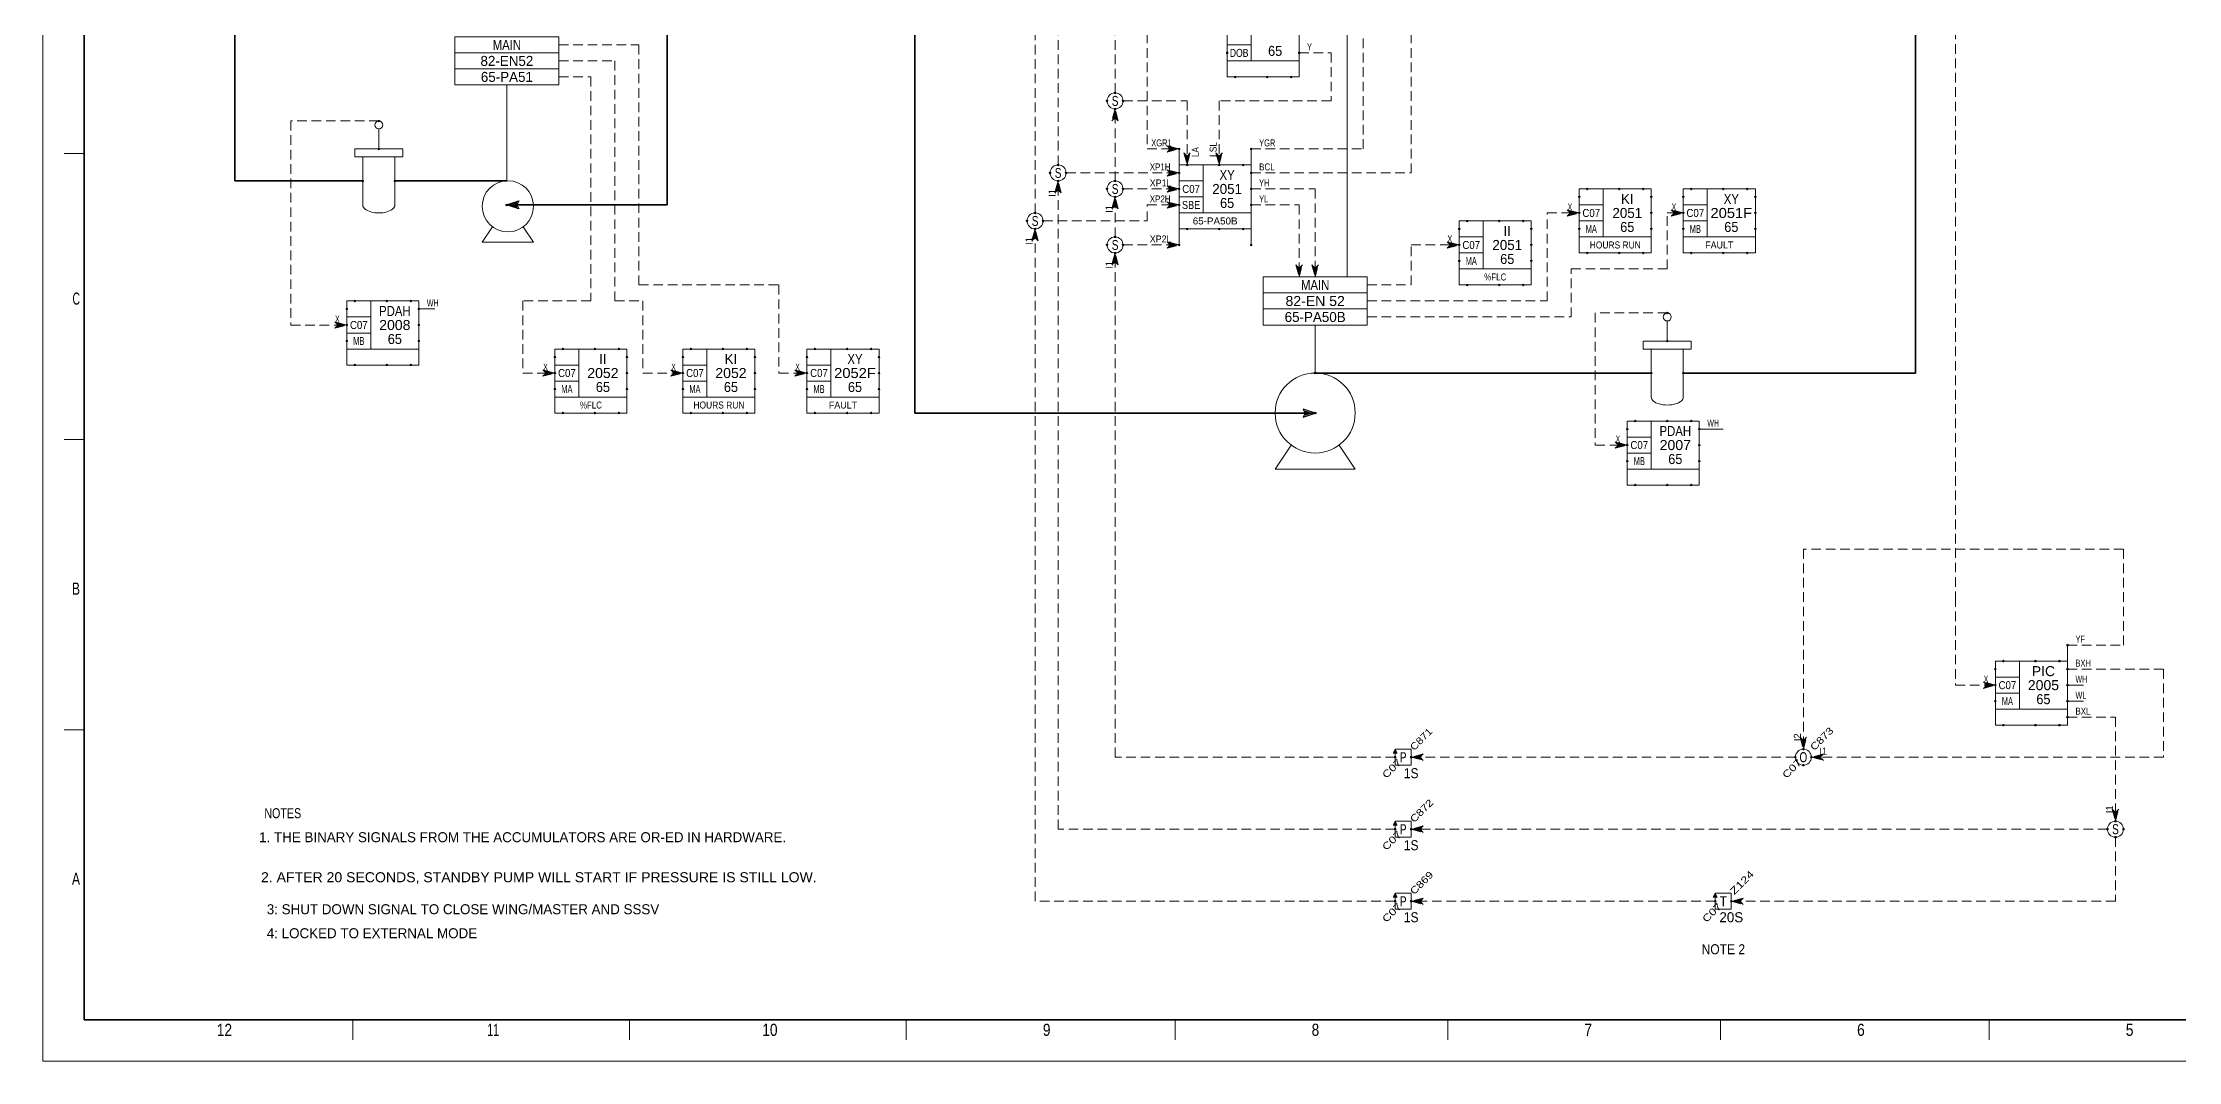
# Model space of a CAD drawing. Header units: millimetres. Extents: x 0 to 841, y 0 to 594.
# Drawn here: x 0 to 534, y 0 to 255 of the extents above; entities that cross this region are included whole.
import ezdxf
from ezdxf.enums import TextEntityAlignment as Align

# ---------------------------------------------------------------- set-up
doc = ezdxf.new("R2010")
doc.units = ezdxf.units.MM
doc.header["$LTSCALE"] = 0.8
doc.header["$PDMODE"] = 32
doc.header["$PDSIZE"] = 0.4
doc.linetypes.add('MEDIUM_DASHED', pattern=[4.5, 3, -1.5])
for name, color, linetype, lineweight in [('1', 7, 'Continuous', 13), ('12', 7, 'Continuous', 13), ('15', 7, 'Continuous', 13), ('18', 7, 'Continuous', 13), ('30', 7, 'Continuous', 25), ('40', 7, 'Continuous', 35), ('46', 7, 'MEDIUM_DASHED', 13), ('47', 7, 'Continuous', 13), ('48', 7, 'Continuous', 13), ('50', 7, 'Continuous', 35), ('9', 7, 'Continuous', 13)]:
    doc.layers.add(name, color=color, linetype=linetype, lineweight=lineweight)
doc.layers.add('16', color=7, linetype='Continuous')
doc.layers.add('45', color=7, linetype='Continuous')

msp = doc.modelspace()

# ---------------------------------------------------------------- linework, layer by layer
at = {"layer": '1'}
for p, q in [((10.3331, 226.8378), (5.3213, 226.8378)), ((10.3331, 155.3567), (5.3213, 155.3567)), ((10.3331, 82.8693), (5.3213, 82.8693)), ((77.4913, 10.3819), (77.4913, 5.348)), ((146.6543, 10.3819), (146.6543, 5.348)), ((215.8173, 10.3819), (215.8173, 5.348)), ((282.9756, 10.3819), (282.9756, 5.348)), ((351.1362, 10.3819), (351.1362, 5.348)), ((419.2969, 10.3819), (419.2969, 5.348)), ((486.4551, 10.3819), (486.4551, 5.348))]:
    msp.add_line(p, q, dxfattribs=at)
at = {"layer": '1', "lineweight": 25}
msp.add_line((10.3331, 10.3819), (10.3331, 156.3638), dxfattribs=at)
at = {"layer": '1', "lineweight": 35}
msp.add_line((648.9504, 10.3819), (10.3331, 10.3819), dxfattribs=at)
msp.add_lwpolyline([(829.263, 112.0142), (829.263, 582.2276), (10.3331, 582.2276), (10.3331, 10.3819)], dxfattribs=at)
at = {"layer": '12'}
for p, q in [((103, 252), (129, 252)), ((103, 248), (129, 248)), ((305, 192), (331, 192)), ((305, 188), (331, 188))]:
    msp.add_line(p, q, dxfattribs=at)
for points in [[(103, 256), (129, 256), (129, 244), (103, 244)], [(305, 196), (331, 196), (331, 184), (305, 184)]]:
    msp.add_lwpolyline(points, close=True, dxfattribs=at)
at = {"layer": '15'}
for p, q in [((80, 226), (80, 214)), ((88, 226), (88, 214)), ((402, 178), (402, 166)), ((410, 178), (410, 166))]:
    msp.add_line(p, q, dxfattribs=at)
for points in [[(78, 228), (90, 228), (90, 226), (78, 226)], [(400, 180), (412, 180), (412, 178), (400, 178)]]:
    msp.add_lwpolyline(points, close=True, dxfattribs=at)
for points in [[(120.0937, 208.5488), (122.6535, 204.7087), (109.8535, 204.7087), (112.4142, 208.5488)], [(324, 154), (328, 148), (308, 148), (312, 154)]]:
    msp.add_lwpolyline(points, dxfattribs=at)
for centre, radius in [((116.2539, 213.6685), 6.4), ((318, 162), 10)]:
    msp.add_circle(centre, radius, dxfattribs=at)
for centre in [(84, 214), (406, 166)]:
    msp.add_ellipse(centre, major_axis=(4, 0), ratio=0.5, start_param=3.14159265, end_param=6.28318531, dxfattribs=at)
for p in [(80, 220), (88, 220), (402, 172), (410, 172)]:
    msp.add_point(p, dxfattribs=at)
at = {"layer": '16'}
for p in [(318, 172), (318, 162)]:
    msp.add_point(p, dxfattribs=at)
at = {"layer": '18'}
for p, q in [((116, 220), (116, 244)), ((116, 220), (116, 244)), ((318, 172), (318, 184)), ((318, 172), (318, 184))]:
    msp.add_line(p, q, dxfattribs=at)
msp.add_lwpolyline([(326, 196), (326, 260), (314, 260)], dxfattribs=at)
msp.add_lwpolyline([(326, 196), (326, 260), (314, 260)], dxfattribs=at)
at = {"layer": '30'}
for p, q in [((117, 214), (116.5, 214)), ((117.5, 214), (118, 214)), ((316.5, 162), (316, 162)), ((317, 162), (317.5, 162))]:
    msp.add_line(p, q, dxfattribs=at)
for points in [[(116, 214), (119, 215), (118.5, 214), (119, 213)], [(118.5, 214.5), (117, 214), (118.5, 213.5), (118, 214)], [(318, 162), (315, 163), (315.5, 162), (315, 161)], [(315.5, 162.5), (317, 162), (315.5, 161.5), (316, 162)]]:
    msp.add_lwpolyline(points, close=True, dxfattribs=at)
for p in [(116, 214), (118.5, 214), (315.5, 162), (318, 162)]:
    msp.add_point(p, dxfattribs=at)
at = {"layer": '40'}
for p, q in [((48, 220), (48, 492)), ((217.9512, 393.2008), (217.9512, 162)), ((156.0291, 378), (156.0291, 214)), ((468, 172), (468, 323.5)), ((80, 220), (48, 220)), ((116, 220), (88, 220)), ((156.0291, 214), (118.5, 214)), ((402, 172), (318, 172)), ((410, 172), (468, 172)), ((217.9512, 162), (315.5, 162))]:
    msp.add_line(p, q, dxfattribs=at)
at = {"layer": '46', "linetype": 'Continuous'}
for p, q in [((94, 188), (98, 188)), ((414, 158), (420, 158)), ((506, 94), (510, 94)), ((506, 90), (510, 90))]:
    msp.add_line(p, q, dxfattribs=at)
at = {"layer": '46'}
for points in [[(253.7575, 224), (253.7575, 426), (284, 426), (281, 426.8), (281.8, 426), (281, 425.2), (284, 426)], [(302, 222), (342, 222), (342, 424), (341.2, 421), (342, 421.8), (342.8, 421), (342, 424)], [(248, 212), (248, 418), (284, 418), (281, 418.8), (281.8, 418), (281, 417.2), (284, 418)], [(268, 242), (268, 412), (267.2, 409), (268, 409.8), (268.8, 409), (268, 412)], [(294, 412), (294, 390), (276, 390), (276, 228), (284, 228), (281, 228.8), (281.8, 228), (281, 227.2), (284, 228)], [(302, 228), (330, 228), (330, 280), (284, 280), (284, 400), (276, 400), (276, 408), (284, 408), (281, 408.8), (281.8, 408), (281, 407.2), (284, 408)], [(478, 319), (478, 116), (478, 116), (478, 94), (488, 94), (485, 94.8), (485.8, 94), (485, 93.2), (488, 94)], [(129, 254), (149, 254), (149, 194), (184, 194), (184, 172), (191, 172)], [(314, 252), (322, 252), (322, 240), (294, 240), (294, 224), (294.8, 227), (294, 226.2), (293.2, 227), (294, 224)], [(129, 246), (137, 246), (137, 190), (120, 190), (120, 172), (128, 172), (125, 172.8), (125.8, 172), (125, 171.2), (128, 172)], [(129, 250), (143, 250), (143, 190), (150, 190), (150, 172), (160, 172), (157, 172.8), (157.8, 172), (157, 171.2), (160, 172)], [(84, 235), (62, 235), (62, 184), (76, 184), (73, 184.8), (73.8, 184), (73, 183.2), (76, 184)], [(268, 219.9213), (268, 238), (267.2, 235), (268, 235.8), (268.8, 235), (268, 238)], [(270, 240), (286, 240), (286, 224), (286.8, 227), (286, 226.2), (285.2, 227), (286, 224)], [(338, 58), (253.7575, 58), (253.7575, 220), (252.9575, 217), (253.7575, 217.8), (254.5575, 217), (253.7575, 220)], [(255.7575, 222), (284, 222), (281, 222.8), (281.8, 222), (281, 221.2), (284, 222)], [(250, 210), (276, 210), (276, 214), (284, 214), (281, 214.8), (281.8, 214), (281, 213.2), (284, 214)], [(268, 206), (268, 216), (267.2, 213), (268, 213.8), (268.8, 213), (268, 216)], [(270, 218), (284, 218), (281, 218.8), (281.8, 218), (281, 217.2), (284, 218)], [(302, 218), (318, 218), (318, 196), (318.8, 199), (318, 198.2), (317.2, 199), (318, 196)], [(302, 214), (314, 214), (314, 196), (314.8, 199), (314, 198.2), (313.2, 199), (314, 196)], [(331, 190), (376, 190), (376, 212), (384, 212), (381, 212.8), (381.8, 212), (381, 211.2), (384, 212)], [(331, 186), (382, 186), (382, 198), (406, 198), (406, 212), (410, 212), (407, 212.8), (407.8, 212), (407, 211.2), (410, 212)], [(338, 40), (248, 40), (248, 208), (247.2, 205), (248, 205.8), (248.8, 205), (248, 208)], [(270, 204), (284, 204), (281, 204.8), (281.8, 204), (281, 203.2), (284, 204)], [(331, 194), (342, 194), (342, 204), (354, 204), (351, 204.8), (351.8, 204), (351, 203.2), (354, 204)], [(338, 76), (268, 76), (268, 202), (267.2, 199), (268, 199.8), (268.8, 199), (268, 202)], [(406, 187), (388, 187), (388, 154), (396, 154), (393, 154.8), (393.8, 154), (393, 153.2), (396, 154)], [(506, 104), (520, 104), (520, 128), (440, 128), (440, 78), (440.8, 81), (440, 80.2), (439.2, 81), (440, 78)], [(506, 98), (530, 98), (530, 76), (442, 76), (445, 75.2), (444.2, 76), (445, 76.8), (442, 76)], [(506, 86), (518, 86), (518, 60), (518.8, 63), (518, 62.2), (517.2, 63), (518, 60)], [(438, 76), (342, 76), (345, 75.2), (344.2, 76), (345, 76.8), (342, 76)], [(516, 58), (342, 58), (345, 57.2), (344.2, 58), (345, 58.8), (342, 58)], [(518, 56), (518, 40), (422, 40), (425, 39.2), (424.2, 40), (425, 40.8), (422, 40)], [(418, 40), (342, 40), (345, 39.2), (344.2, 40), (345, 40.8), (342, 40)]]:
    msp.add_lwpolyline(points, dxfattribs=at)
for points in [[(268, 237.6), (267.4, 235.4), (268, 236), (268.6, 235.4)], [(268, 237.2), (267.6, 235.8), (268, 236.2), (268.4, 235.8)], [(268, 236.8), (267.8, 236.2), (268, 236.4), (268.2, 236.2)], [(283.6, 228), (281.4, 228.6), (282, 228), (281.4, 227.4)], [(283.2, 228), (281.8, 228.4), (282.2, 228), (281.8, 227.6)], [(282.8, 228), (282.2, 228.2), (282.4, 228), (282.2, 227.8)], [(286, 224.4), (286.6, 226.6), (286, 226), (285.4, 226.6)], [(286, 224.8), (286.4, 226.2), (286, 225.8), (285.6, 226.2)], [(286, 225.2), (286.2, 225.8), (286, 225.6), (285.8, 225.8)], [(294, 224.4), (294.6, 226.6), (294, 226), (293.4, 226.6)], [(294, 224.8), (294.4, 226.2), (294, 225.8), (293.6, 226.2)], [(294, 225.2), (294.2, 225.8), (294, 225.6), (293.8, 225.8)], [(253.7575, 219.6), (253.1575, 217.4), (253.7575, 218), (254.3575, 217.4)], [(253.7575, 219.2), (253.3575, 217.8), (253.7575, 218.2), (254.1575, 217.8)], [(283.6, 222), (281.4, 222.6), (282, 222), (281.4, 221.4)], [(283.2, 222), (281.8, 222.4), (282.2, 222), (281.8, 221.6)], [(282.8, 222), (282.2, 222.2), (282.4, 222), (282.2, 221.8)], [(253.7575, 218.8), (253.5575, 218.2), (253.7575, 218.4), (253.9575, 218.2)], [(268, 215.6), (267.4, 213.4), (268, 214), (268.6, 213.4)], [(268, 215.2), (267.6, 213.8), (268, 214.2), (268.4, 213.8)], [(268, 214.8), (267.8, 214.2), (268, 214.4), (268.2, 214.2)], [(283.6, 218), (281.4, 218.6), (282, 218), (281.4, 217.4)], [(283.6, 214), (281.4, 214.6), (282, 214), (281.4, 213.4)], [(283.2, 218), (281.8, 218.4), (282.2, 218), (281.8, 217.6)], [(283.2, 214), (281.8, 214.4), (282.2, 214), (281.8, 213.6)], [(282.8, 218), (282.2, 218.2), (282.4, 218), (282.2, 217.8)], [(282.8, 214), (282.2, 214.2), (282.4, 214), (282.2, 213.8)], [(383.6, 212), (381.4, 212.6), (382, 212), (381.4, 211.4)], [(383.2, 212), (381.8, 212.4), (382.2, 212), (381.8, 211.6)], [(382.8, 212), (382.2, 212.2), (382.4, 212), (382.2, 211.8)], [(409.6, 212), (407.4, 212.6), (408, 212), (407.4, 211.4)], [(409.2, 212), (407.8, 212.4), (408.2, 212), (407.8, 211.6)], [(408.8, 212), (408.2, 212.2), (408.4, 212), (408.2, 211.8)], [(248, 207.6), (247.4, 205.4), (248, 206), (248.6, 205.4)], [(248, 207.2), (247.6, 205.8), (248, 206.2), (248.4, 205.8)], [(248, 206.8), (247.8, 206.2), (248, 206.4), (248.2, 206.2)], [(283.6, 204), (281.4, 204.6), (282, 204), (281.4, 203.4)], [(283.2, 204), (281.8, 204.4), (282.2, 204), (281.8, 203.6)], [(282.8, 204), (282.2, 204.2), (282.4, 204), (282.2, 203.8)], [(353.6, 204), (351.4, 204.6), (352, 204), (351.4, 203.4)], [(353.2, 204), (351.8, 204.4), (352.2, 204), (351.8, 203.6)], [(352.8, 204), (352.2, 204.2), (352.4, 204), (352.2, 203.8)], [(268, 201.6), (267.4, 199.4), (268, 200), (268.6, 199.4)], [(268, 201.2), (267.6, 199.8), (268, 200.2), (268.4, 199.8)], [(268, 200.8), (267.8, 200.2), (268, 200.4), (268.2, 200.2)], [(314, 196.4), (314.6, 198.6), (314, 198), (313.4, 198.6)], [(314, 196.8), (314.4, 198.2), (314, 197.8), (313.6, 198.2)], [(314, 197.2), (314.2, 197.8), (314, 197.6), (313.8, 197.8)], [(318, 196.4), (318.6, 198.6), (318, 198), (317.4, 198.6)], [(318, 196.8), (318.4, 198.2), (318, 197.8), (317.6, 198.2)], [(318, 197.2), (318.2, 197.8), (318, 197.6), (317.8, 197.8)], [(75.6, 184), (73.4, 184.6), (74, 184), (73.4, 183.4)], [(75.2, 184), (73.8, 184.4), (74.2, 184), (73.8, 183.6)], [(74.8, 184), (74.2, 184.2), (74.4, 184), (74.2, 183.8)], [(127.6, 172), (125.4, 172.6), (126, 172), (125.4, 171.4)], [(127.2, 172), (125.8, 172.4), (126.2, 172), (125.8, 171.6)], [(126.8, 172), (126.2, 172.2), (126.4, 172), (126.2, 171.8)], [(159.6, 172), (157.4, 172.6), (158, 172), (157.4, 171.4)], [(159.2, 172), (157.8, 172.4), (158.2, 172), (157.8, 171.6)], [(158.8, 172), (158.2, 172.2), (158.4, 172), (158.2, 171.8)], [(191, 172), (188, 172.8), (188.8, 172), (188, 171.2)], [(190.6, 172), (188.4, 172.6), (189, 172), (188.4, 171.4)], [(190.2, 172), (188.8, 172.4), (189.2, 172), (188.8, 171.6)], [(189.8, 172), (189.2, 172.2), (189.4, 172), (189.2, 171.8)], [(395.6, 154), (393.4, 154.6), (394, 154), (393.4, 153.4)], [(395.2, 154), (393.8, 154.4), (394.2, 154), (393.8, 153.6)], [(394.8, 154), (394.2, 154.2), (394.4, 154), (394.2, 153.8)], [(487.6, 94), (485.4, 94.6), (486, 94), (485.4, 93.4)], [(487.2, 94), (485.8, 94.4), (486.2, 94), (485.8, 93.6)], [(486.8, 94), (486.2, 94.2), (486.4, 94), (486.2, 93.8)], [(440, 78.4), (440.6, 80.6), (440, 80), (439.4, 80.6)], [(440, 78.8), (440.4, 80.2), (440, 79.8), (439.6, 80.2)], [(342.4, 76), (344.6, 75.4), (344, 76), (344.6, 76.6)], [(342.8, 76), (344.2, 75.6), (343.8, 76), (344.2, 76.4)], [(343.2, 76), (343.8, 75.8), (343.6, 76), (343.8, 76.2)], [(440, 79.2), (440.2, 79.8), (440, 79.6), (439.8, 79.8)], [(442.4, 76), (444.6, 75.4), (444, 76), (444.6, 76.6)], [(442.8, 76), (444.2, 75.6), (443.8, 76), (444.2, 76.4)], [(443.2, 76), (443.8, 75.8), (443.6, 76), (443.8, 76.2)], [(518, 60.4), (518.6, 62.6), (518, 62), (517.4, 62.6)], [(518, 60.8), (518.4, 62.2), (518, 61.8), (517.6, 62.2)], [(518, 61.2), (518.2, 61.8), (518, 61.6), (517.8, 61.8)], [(342.4, 58), (344.6, 57.4), (344, 58), (344.6, 58.6)], [(342.8, 58), (344.2, 57.6), (343.8, 58), (344.2, 58.4)], [(343.2, 58), (343.8, 57.8), (343.6, 58), (343.8, 58.2)], [(342.4, 40), (344.6, 39.4), (344, 40), (344.6, 40.6)], [(342.8, 40), (344.2, 39.6), (343.8, 40), (344.2, 40.4)], [(343.2, 40), (343.8, 39.8), (343.6, 40), (343.8, 40.2)], [(422.4, 40), (424.6, 39.4), (424, 40), (424.6, 40.6)], [(422.8, 40), (424.2, 39.6), (423.8, 40), (424.2, 40.4)], [(423.2, 40), (423.8, 39.8), (423.6, 40), (423.8, 40.2)]]:
    msp.add_lwpolyline(points, close=True, dxfattribs=at)
at = {"layer": '47'}
for p, q in [((84, 228), (84, 233)), ((406, 180), (406, 185))]:
    msp.add_line(p, q, dxfattribs=at)
for centre in [(84, 234), (406, 186)]:
    msp.add_circle(centre, 1, dxfattribs=at)
for p in [(84, 235), (84, 228), (406, 187), (406, 180)]:
    msp.add_point(p, dxfattribs=at)
at = {"layer": '48'}
for p, q in [((302, 262), (302, 250)), ((296, 254), (302, 254)), ((284, 228), (284, 224)), ((302, 228), (302, 224)), ((284, 220), (290, 220)), ((290, 224), (290, 212)), ((284, 216), (290, 216)), ((384, 214), (390, 214)), ((390, 218), (390, 206)), ((410, 214), (416, 214)), ((416, 218), (416, 206)), ((360, 210), (360, 198)), ((384, 210), (390, 210)), ((410, 210), (416, 210)), ((284, 208), (284, 204)), ((302, 208), (302, 204)), ((354, 206), (360, 206)), ((354, 202), (360, 202)), ((82, 190), (82, 178)), ((76, 186), (82, 186)), ((76, 182), (82, 182)), ((134, 178), (134, 166)), ((166, 178), (166, 166)), ((197, 178), (197, 166)), ((128, 174), (134, 174)), ((160, 174), (166, 174)), ((191, 174), (197, 174)), ((128, 170), (134, 170)), ((160, 170), (166, 170)), ((191, 170), (197, 170)), ((396, 156), (402, 156)), ((402, 160), (402, 148)), ((396, 152), (402, 152)), ((506, 104), (506, 100)), ((494, 100), (494, 88)), ((488, 96), (494, 96)), ((488, 92), (494, 92))]:
    msp.add_line(p, q, dxfattribs=at)
for points in [[(296, 262), (314, 262), (314, 250), (296, 250)], [(284, 224), (302, 224), (302, 212), (284, 212)], [(384, 218), (402, 218), (402, 206), (384, 206)], [(410, 218), (428, 218), (428, 206), (410, 206)], [(354, 210), (372, 210), (372, 198), (354, 198)], [(76, 190), (94, 190), (94, 178), (76, 178)], [(128, 178), (146, 178), (146, 166), (128, 166)], [(160, 178), (178, 178), (178, 166), (160, 166)], [(191, 178), (209, 178), (209, 166), (191, 166)], [(396, 160), (414, 160), (414, 148), (396, 148)], [(488, 100), (506, 100), (506, 88), (488, 88)], [(338, 78), (337.5, 77), (338.5, 77)], [(338, 74), (342, 74), (342, 78), (338, 78)], [(338, 60), (337.5, 59), (338.5, 59)], [(338, 56), (342, 56), (342, 60), (338, 60)], [(338, 42), (337.5, 41), (338.5, 41)], [(338, 38), (342, 38), (342, 42), (338, 42)], [(418, 42), (417.5, 41), (418.5, 41)], [(418, 38), (422, 38), (422, 42), (418, 42)]]:
    msp.add_lwpolyline(points, close=True, dxfattribs=at)
for points in [[(296, 250), (296, 246), (314, 246), (314, 250)], [(284, 212), (284, 208), (302, 208), (302, 212)], [(384, 206), (384, 202), (402, 202), (402, 206)], [(410, 206), (410, 202), (428, 202), (428, 206)], [(354, 198), (354, 194), (372, 194), (372, 198)], [(76, 178), (76, 174), (94, 174), (94, 178)], [(128, 166), (128, 162), (146, 162), (146, 166)], [(160, 166), (160, 162), (178, 162), (178, 166)], [(191, 166), (191, 162), (209, 162), (209, 166)], [(396, 148), (396, 144), (414, 144), (414, 148)], [(488, 88), (488, 84), (506, 84), (506, 88)], [(337.6378, 77.1024), (338.0315, 77.7323), (338.3465, 77.1024), (337.7953, 77.1024), (338.0315, 77.4961), (338.189, 77.1811), (337.9528, 77.1811)], [(337.6378, 59.1024), (338.0315, 59.7323), (338.3465, 59.1024), (337.7953, 59.1024), (338.0315, 59.4961), (338.189, 59.1811), (337.9528, 59.1811)], [(337.6378, 41.1024), (338.0315, 41.7323), (338.3465, 41.1024), (337.7953, 41.1024), (338.0315, 41.4961), (338.189, 41.1811), (337.9528, 41.1811)], [(417.6378, 41.1024), (418.0315, 41.7323), (418.3465, 41.1024), (417.7953, 41.1024), (418.0315, 41.4961), (418.189, 41.1811), (417.9528, 41.1811)]]:
    msp.add_lwpolyline(points, dxfattribs=at)
for centre in [(268, 240), (253.7575, 222), (268, 218), (248, 210), (268, 204), (440, 76), (518, 58)]:
    msp.add_circle(centre, 2, dxfattribs=at)
for p in [(296, 252), (314, 252), (298, 246), (306, 246), (312, 246), (266, 240), (268, 242), (270, 240), (268, 238), (253.7575, 224), (284, 228), (286, 224), (294, 224), (300, 224), (302, 228), (251.7575, 222), (253.7575, 220), (255.7575, 222), (268, 220), (284, 222), (302, 222), (266, 218), (268, 216), (270, 218), (284, 218), (284, 214), (302, 218), (302, 214), (384, 216), (386, 218), (394, 218), (400, 218), (402, 216), (410, 216), (412, 218), (420, 218), (426, 218), (428, 216), (246, 210), (248, 212), (248, 208), (250, 210), (286, 208), (294, 208), (300, 208), (354, 208), (356, 210), (364, 210), (370, 210), (372, 208), (384, 212), (384, 208), (402, 212), (402, 208), (410, 212), (410, 208), (428, 212), (428, 208), (266, 204), (268, 206), (270, 204), (284, 204), (302, 204), (354, 204), (372, 204), (268, 202), (354, 200), (372, 200), (386, 202), (394, 202), (400, 202), (412, 202), (420, 202), (426, 202), (356, 194), (364, 194), (370, 194), (76, 188), (78, 190), (86, 190), (92, 190), (94, 188), (76, 184), (94, 184), (76, 180), (94, 180), (128, 176), (130, 178), (138, 178), (144, 178), (146, 176), (160, 176), (162, 178), (170, 178), (176, 178), (178, 176), (191, 176), (193, 178), (201, 178), (207, 178), (209, 176), (78, 174), (86, 174), (92, 174), (128, 172), (146, 172), (160, 172), (178, 172), (191, 172), (209, 172), (128, 168), (146, 168), (160, 168), (178, 168), (191, 168), (209, 168), (130, 162), (138, 162), (144, 162), (162, 162), (170, 162), (176, 162), (193, 162), (201, 162), (207, 162), (398, 160), (406, 160), (412, 160), (396, 158), (414, 158), (396, 154), (396, 150), (414, 154), (414, 150), (398, 144), (406, 144), (412, 144), (506, 104), (488, 98), (490, 100), (498, 100), (504, 100), (506, 98), (488, 94), (506, 94), (488, 90), (506, 90), (506, 86), (490, 84), (498, 84), (504, 84), (338, 76), (342, 76), (438, 76), (440, 78), (442, 76), (440, 74), (518, 60), (338, 58), (342, 58), (516, 58), (518, 56), (520, 58), (338, 40), (342, 40), (418, 40), (422, 40)]:
    msp.add_point(p, dxfattribs=at)
at = {"layer": '9'}
msp.add_lwpolyline([(0, 0), (841, 0), (841, 594), (0, 594)], close=True, dxfattribs=at)

# ---------------------------------------------------------------- texts
at = {"layer": '1'}
for s, width, p in [('C', 0.65, (9.3291, 189.0835)), ('B', 0.75, (9.3291, 116.5961)), ('A', 0.75, (9.3291, 44.1087))]:
    msp.add_text(s, height=3.02, dxfattribs=dict(at, width=width)).set_placement(p, align=Align.RIGHT)
for s, width, p in [('12', 0.85, (45.415, 6.3543)), ('11', 0.65, (112.5776, 6.3543)), ('10', 0.85, (181.7362, 6.3543)), ('9', 0.85, (250.9055, 6.3543)), ('8', 0.85, (318.0638, 6.3543)), ('7', 0.85, (386.2244, 6.3543)), ('6', 0.85, (454.385, 6.3543)), ('5', 0.85, (521.5433, 6.3543))]:
    msp.add_text(s, height=3.02, dxfattribs=dict(at, width=width)).set_placement(p, align=Align.CENTER)
at = {"layer": '12'}
for s, p in [('82-EN52', (116, 248.7496)), ('65-PA51', (116, 244.7496)), ('65-PA50B', (318, 184.7496)), ('1. THE BINARY SIGNALS FROM THE ACCUMULATORS ARE OR-ED IN HARDWARE.', (119.9291, 54.7496))]:
    msp.add_text(s, height=2.5, dxfattribs=at).set_placement(p, align=Align.CENTER)
for s, width, p in [('MAIN', 0.85, (116, 252.7496)), ('MAIN', 0.85, (318, 192.7496)), ('82-EN 52', 1.05, (318, 188.7496)), ('NOTES', 0.8, (59.9921, 60.7496)), ('2. AFTER 20 SECONDS, STANDBY PUMP WILL START IF PRESSURE IS STILL LOW.', 1.05, (123.9921, 44.7496)), ('NOTE 2', 0.9, (420, 26.7496))]:
    msp.add_text(s, height=2.5, dxfattribs=dict(at, width=width)).set_placement(p, align=Align.CENTER)
for s, p in [('3: SHUT DOWN SIGNAL TO CLOSE WING/MASTER AND SSSV', (56, 36.7496)), ('4: LOCKED TO EXTERNAL MODE', (56, 30.7496))]:
    msp.add_text(s, height=2.5, dxfattribs=at).set_placement(p)
at = {"layer": '45'}
for s, width, p in [('Y', 0.6, (316, 252.6252)), ('XGR1', 0.8, (277.0394, 228.626)), ('YGR', 0.8, (304, 228.6252)), ('XP1H', 0.85, (276.6614, 222.626)), ('BCL', 0.85, (304, 222.6252)), ('XP1L', 0.95, (276.6614, 218.626)), ('YH', 0.75, (304, 218.6252)), ('XP2H', 0.85, (276.6614, 214.626)), ('YL', 0.8, (304, 214.6252)), ('X', 0.6, (381.0669, 212.626)), ('X', 0.6, (407.0669, 212.626)), ('XP2L', 0.95, (276.6614, 204.626)), ('X', 0.6, (351.0669, 204.626)), ('WH', 0.6, (96, 188.6252)), ('X', 0.6, (73.0669, 184.626)), ('X', 0.6, (125.0669, 172.626)), ('X', 0.6, (157.0669, 172.626)), ('X', 0.6, (188.0669, 172.626)), ('WH', 0.6, (416, 158.6252)), ('X', 0.6, (393.0669, 154.626)), ('YF', 0.8, (508, 104.6252)), ('X', 0.6, (485.0669, 94.626)), ('WH', 0.6, (508, 94.6252)), ('BXH', 0.8, (508, 98.6252)), ('WL', 0.65, (508, 90.6252)), ('BXL', 0.85, (508, 86.6252))]:
    msp.add_text(s, height=1.75, dxfattribs=dict(at, width=width)).set_placement(p)
for s, width, p in [('LSL', 0.9, (293.3748, 226)), ('LA', 0.85, (288.8748, 226))]:
    msp.add_text(s, height=1.75, rotation=90, dxfattribs=dict(at, width=width)).set_placement(p)
for s, p in [('I1', (253.1315, 216.0157)), ('I1', (267.374, 212.0157)), ('I1', (247.374, 204.0157)), ('I1', (267.374, 198.0157)), ('I2', (439.3748, 80)), ('I1', (517.3748, 62))]:
    msp.add_text(s, height=1.75, rotation=90, dxfattribs=at).set_placement(p)
msp.add_text('I1', height=1.75, dxfattribs=at).set_placement((444, 76.6252))
at = {"layer": '50'}
for s, height, width, p in [('DOB', 2, 0.8, (299.0004, 251)), ('65', 2.5, 0.95, (307.9996, 251.2496)), ('S', 2.5, 0.75, (268, 238.7496)), ('S', 2.5, 0.75, (253.7575, 220.7496)), ('S', 2.5, 0.75, (268, 216.7496)), ('C07', 2, 0.9, (287, 217)), ('XY', 2.5, 0.85, (295.9996, 220.2496)), ('SBE', 2, 0.85, (286.9996, 213)), ('65', 2.5, 0.95, (295.9996, 213.2496)), ('XY', 2.5, 0.85, (421.9996, 214.2496)), ('S', 2.5, 0.75, (248, 208.7496)), ('65-PA50B', 1.75, 1.05, (293, 209.1252)), ('C07', 2, 0.9, (387, 211)), ('MA', 2, 0.7, (386.9929, 207)), ('65', 2.5, 0.95, (395.9996, 207.2496)), ('C07', 2, 0.9, (413, 211)), ('MB', 2, 0.7, (413, 207)), ('2051F', 2.5, 1.1, (421.9996, 210.7496)), ('65', 2.5, 0.95, (421.9996, 207.2496)), ('S', 2.5, 0.75, (268, 202.7496)), ('C07', 2, 0.9, (357, 203)), ('HOURS RUN', 1.75, 0.9, (393, 203.1252)), ('FAULT', 1.75, 0.95, (418.9937, 203.1252)), ('MA', 2, 0.7, (356.9929, 199)), ('65', 2.5, 0.95, (365.9996, 199.2496)), ('%FLC', 1.75, 0.85, (363, 195.1252)), ('PDAH', 2.5, 0.85, (88, 186.2496)), ('C07', 2, 0.9, (79, 183)), ('2008', 2.5, 1.05, (88, 182.7496)), ('65', 2.5, 0.95, (87.9996, 179.2496)), ('MB', 2, 0.7, (79, 179)), ('XY', 2.5, 0.85, (202.9996, 174.2496)), ('C07', 2, 0.9, (131, 171)), ('2052', 2.5, 1.05, (140, 170.7496)), ('C07', 2, 0.9, (163, 171)), ('2052', 2.5, 1.05, (172, 170.7496)), ('C07', 2, 0.9, (194, 171)), ('2052F', 2.5, 1.1, (202.9996, 170.7496)), ('MA', 2, 0.7, (130.9929, 167)), ('65', 2.5, 0.95, (139.9996, 167.2496)), ('MA', 2, 0.7, (162.9929, 167)), ('65', 2.5, 0.95, (171.9996, 167.2496)), ('MB', 2, 0.7, (194, 167)), ('65', 2.5, 0.95, (202.9996, 167.2496)), ('%FLC', 1.75, 0.85, (137, 163.1252)), ('HOURS RUN', 1.75, 0.9, (169, 163.1252)), ('FAULT', 1.75, 0.95, (199.9937, 163.1252)), ('C07', 2, 0.9, (399, 153)), ('2007', 2.5, 1.05, (408, 152.7496)), ('PDAH', 2.5, 0.85, (408, 156.2496)), ('MB', 2, 0.7, (399, 149)), ('65', 2.5, 0.95, (407.9996, 149.2496)), ('PIC', 2.5, 1.05, (500.0004, 96.2496)), ('C07', 2, 0.9, (491, 93)), ('MA', 2, 0.7, (490.9929, 89)), ('2005', 2.5, 1.05, (500, 92.7496)), ('65', 2.5, 0.95, (499.9996, 89.2496)), ('P', 2.5, 0.75, (340, 74.7496)), ('O', 2.5, 0.75, (440, 74.7496)), ('1S', 2.5, 0.9, (341.9909, 70.7496)), ('P', 2.5, 0.75, (340, 56.7496)), ('S', 2.5, 0.75, (518, 56.7496)), ('1S', 2.5, 0.9, (341.9909, 52.7496)), ('P', 2.5, 0.75, (340, 38.7496)), ('T', 2.5, 0.85, (420, 38.7496)), ('1S', 2.5, 0.9, (341.9909, 34.7496))]:
    msp.add_text(s, height=height, dxfattribs=dict(at, width=width)).set_placement(p, align=Align.CENTER)
for s, p in [('2051', (296, 216.7496)), ('KI', (395.9996, 214.2496)), ('II', (365.9996, 206.2496)), ('2051', (396, 210.7496)), ('2051', (366, 202.7496)), ('II', (139.9996, 174.2496)), ('KI', (171.9996, 174.2496)), ('20S', (421.9913, 34.7496))]:
    msp.add_text(s, height=2.5, dxfattribs=at).set_placement(p, align=Align.CENTER)
for s, width, p in [('C871', 1.2, (342.7402, 77.5024)), ('C873', 1.25, (442.7402, 77.5024)), ('C872', 1.25, (342.7402, 59.5024)), ('C869', 1.25, (342.7402, 41.5024)), ('Z124', 1.35, (422.7402, 41.5024))]:
    msp.add_text(s, height=1.75, rotation=45, dxfattribs=dict(at, width=width)).set_placement(p)
at = {"layer": '50', "width": 1.3}
for p in [(339.7345, 74.4975), (439.7345, 74.4975), (339.7345, 56.4975), (339.7345, 38.4975), (419.7345, 38.4975)]:
    msp.add_text('C07', height=1.75, rotation=45, dxfattribs=at).set_placement(p, align=Align.RIGHT)

doc.saveas('drawing.dxf')
